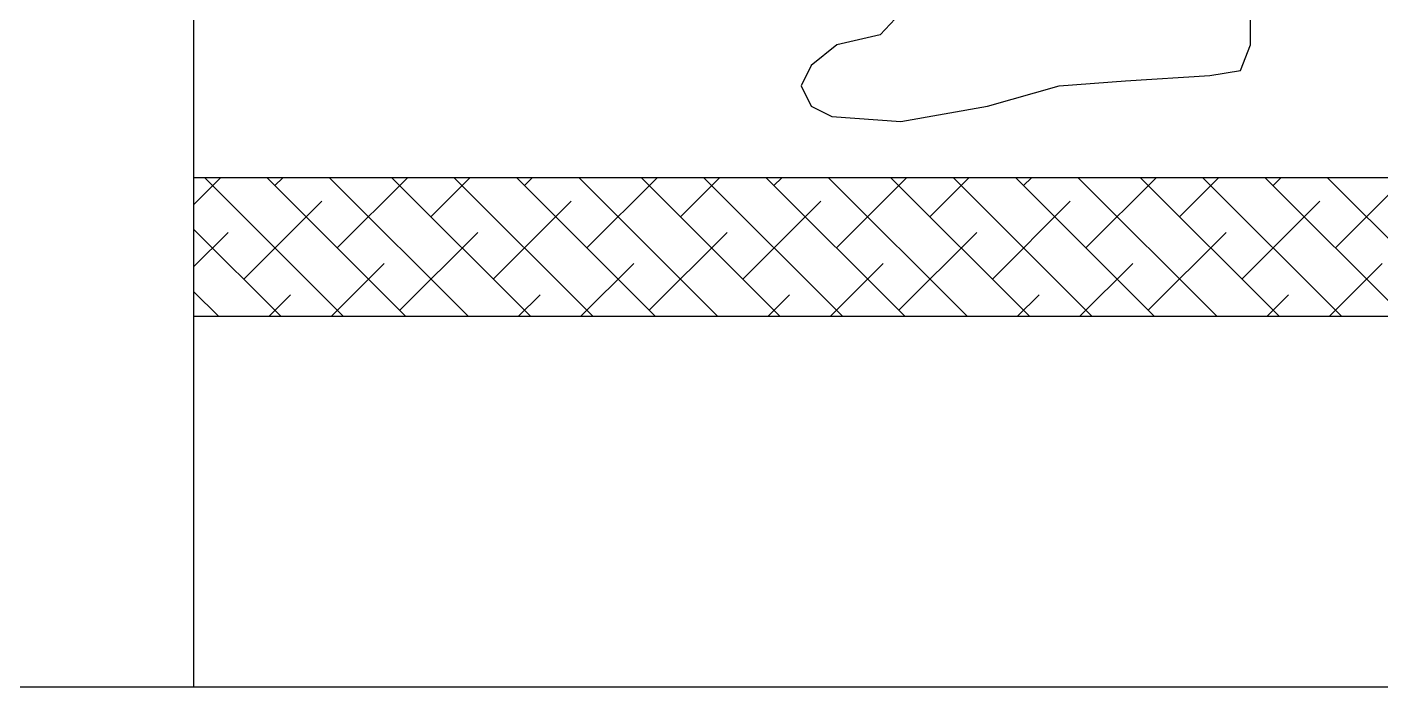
# Model space of a CAD drawing. Header units: millimetres. Extents: x 2 to 5882, y 1831 to 3462.
# Drawn here: x 1145.384 to 1148.307, y 2696.612 to 2698.038 of the extents above; entities that cross this region are included whole.
import ezdxf

# ---------------------------------------------------------------- set-up
doc = ezdxf.new("R2010")
doc.units = ezdxf.units.MM
for name, color, linetype in [('fz', 7, 'Continuous'), ('标注', 4, 'Continuous'), ('道路结构', 7, 'Continuous')]:
    doc.layers.add(name, color=color, linetype=linetype)
doc.styles.get("Standard").update_dxf_attribs({"font": 'simplex1.shx', "width": 0.7, "bigfont": 'hztxt.shx'})

# ---------------------------------------------------------------- blocks, each defined once
blk = doc.blocks.new('单车')
at = {"color": 143, "linetype": 'Continuous'}
for p, q in [((-1439.1513, -1096.3034), (-1439.1513, -1096.1324)), ((-1438.4287, -1096.1986), (-1438.3515, -1096.2813)), ((-1438.3515, -1096.2813), (-1438.2577, -1096.3034)), ((-1439.1293, -1096.3585), (-1439.1513, -1096.3034)), ((-1438.2577, -1096.3034), (-1438.2025, -1096.3475)), ((-1438.2025, -1096.3475), (-1438.1805, -1096.3916)), ((-1439.0631, -1096.3696), (-1439.1293, -1096.3585)), ((-1438.881, -1096.3806), (-1439.0631, -1096.3696)), ((-1438.7376, -1096.3916), (-1438.881, -1096.3806)), ((-1438.5832, -1096.4358), (-1438.7376, -1096.3916)), ((-1438.1805, -1096.3916), (-1438.2025, -1096.4358)), ((-1438.3956, -1096.4688), (-1438.5832, -1096.4358)), ((-1438.2025, -1096.4358), (-1438.2467, -1096.4578)), ((-1438.2467, -1096.4578), (-1438.3956, -1096.4688))]:
    blk.add_line(p, q, dxfattribs=at)
at = {"color": 143, "width": 0.8, "flags": 9}
for tag in ['YSIZE', 'XSIZE']:
    blk.add_attdef(tag, (-1438.3956, -1096.4688), '', height=0.00181, dxfattribs=at)

msp = doc.modelspace()

# ---------------------------------------------------------------- hatches: boundary and pattern name
at = {"layer": 'fz'}
h = msp.add_hatch(dxfattribs=at)
h.set_pattern_fill('ANSI38', color=256, scale=0.03, style=0)
h.set_pattern_definition([(135.0000000004, (943417.41031, -2576803.35333), (0.0673519209076, 0.0673519209085), []), (45.0000000004, (943417.41031, -2576803.35333), (0.2020557627236, 0.0673519209094), [0.238125, -0.142875])])
h.paths.add_polyline_path([(1151.14359, 2697.71244), (1151.14359, 2697.41244), (1145.74359, 2697.41244), (1145.74359, 2697.71244)])

# ---------------------------------------------------------------- linework, layer by layer
for p, q in [((1169.49359, 2697.71244), (1145.74359, 2697.71244)), ((1151.14359, 2697.41244), (1145.74359, 2697.41244)), ((1145.14359, 2696.61244), (1145.74359, 2696.61244))]:
    msp.add_line(p, q)
at = {"layer": '道路结构'}
for p, q in [((1145.74359, 2698.34839), (1145.74359, 2696.61244)), ((1145.74359, 2696.61244), (1158.49339, 2696.61244))]:
    msp.add_line(p, q, dxfattribs=at)

# ---------------------------------------------------------------- block references
at = {"layer": '标注', "xscale": -1}
msp.add_blockref('单车', (-291.12525, 3794.30265), dxfattribs=at)

doc.saveas('drawing.dxf')
